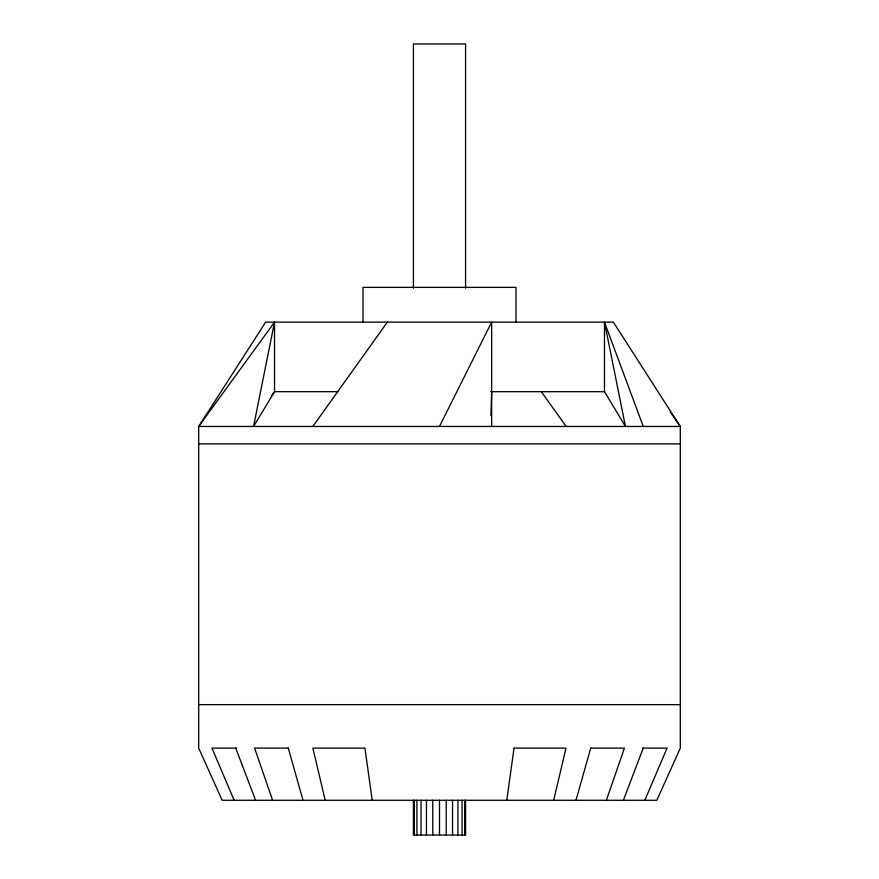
<?xml version="1.0" encoding="UTF-8"?>
<svg xmlns="http://www.w3.org/2000/svg" width="879" height="879" viewBox="0 0 879 879"><rect width="100%" height="100%" fill="white"/><g stroke="black" fill="none" stroke-linecap="round" stroke-linejoin="round"><path stroke-width="1.32" d="M490.911 415.756L491.658 391.682M506.776 800.275L514.039 748.117M274.523 322.143L253.548 426.458L274.523 391.682L274.523 322.143L198.698 426.458L198.698 748.117L222.167 800.275L656.833 800.275L680.302 748.117L680.302 426.458L613.366 322.143L265.634 322.143L198.698 426.458L680.302 426.458L670.227 412.031M553.682 800.275L566.01 748.117L513.995 748.117M575.987 800.275L590.732 748.117M606.378 800.275L624.409 748.117L590.644 748.117M623.387 800.275L643.252 748.117M644.856 800.275L667.029 748.117L642.461 748.117M439.5 426.458L491.658 322.143L491.658 426.458M312.847 426.458L387.342 322.143M271.314 396.033L274.523 391.682L337.756 391.682M490.636 391.682L604.829 391.682M198.698 443.851L680.302 443.851M198.698 704.65L680.302 704.65M236.572 748.117L211.971 748.117L234.144 800.275M288.587 748.117L254.591 748.117L272.622 800.275M541.585 392.056L566.153 426.458M235.748 748.117L255.613 800.275M604.477 322.143L625.452 426.458L604.477 391.682L604.477 322.143L643.252 426.458M288.268 748.117L303.013 800.275M325.197 800.275L312.847 748.117L364.939 748.117L372.202 800.275M516.006 322.143L516.006 287.367L362.994 287.367L362.994 322.143M465.584 288.279L465.584 43.95L413.416 43.95L413.416 288.279M465.584 800.275L465.584 835.05L413.416 835.05L413.416 800.275M464.694 800.275L464.694 835.05M462.09 800.275L462.09 835.05M457.937 800.275L457.937 835.05M452.542 800.275L452.542 835.05M446.246 800.275L446.246 835.05M439.5 800.275L439.5 835.05M432.754 800.275L432.754 835.05M426.458 800.275L426.458 835.05M421.063 800.275L421.063 835.05M416.91 800.275L416.91 835.05M414.306 800.275L414.306 835.05"/></g></svg>
